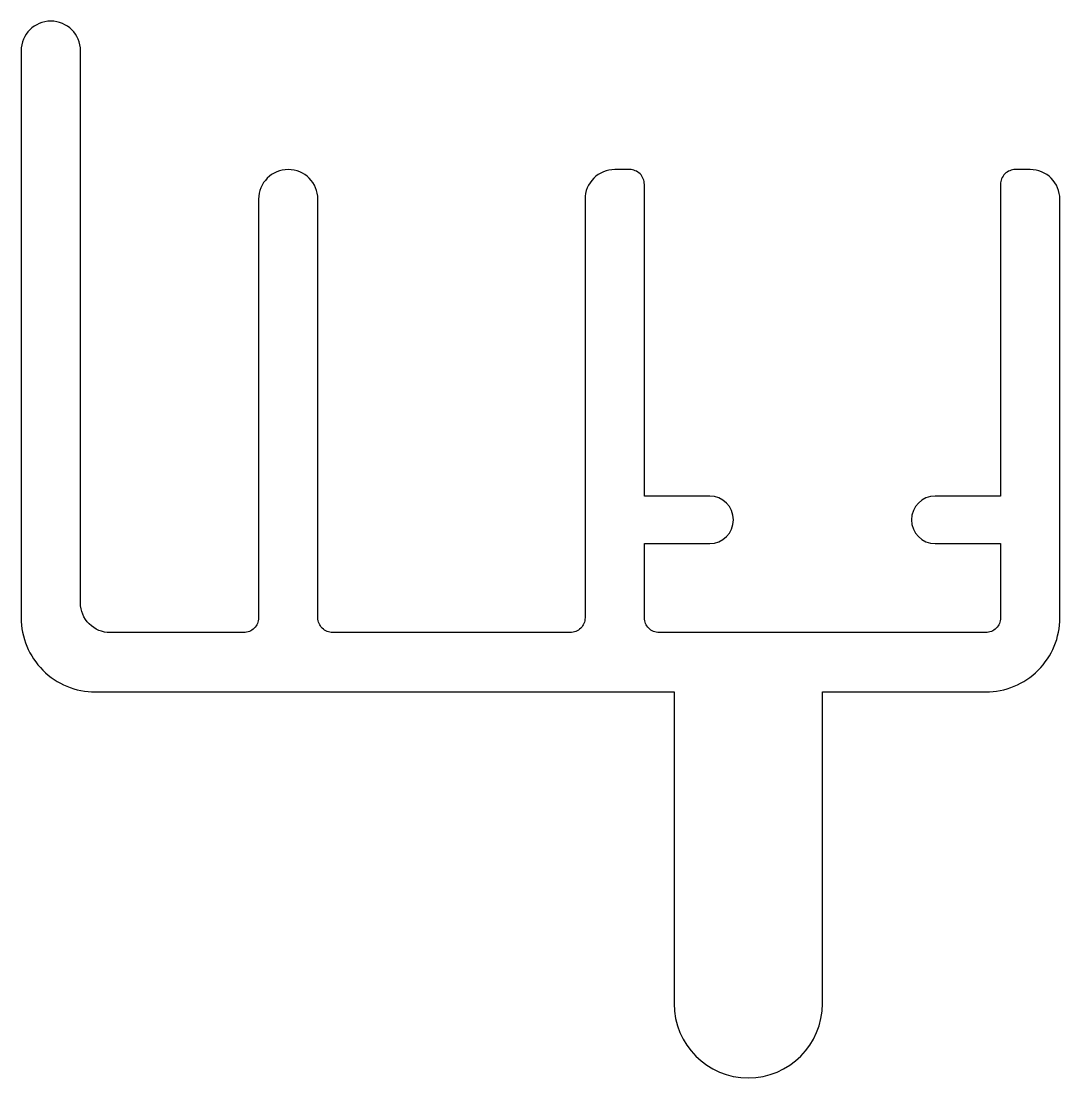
# Model space of a CAD drawing. Extents: x 1424.6 to 1459.6, y -34.6 to 1.
import ezdxf

# ---------------------------------------------------------------- set-up
doc = ezdxf.new("R2010")
doc.units = 0
doc.header["$LTSCALE"] = 15
doc.layers.get('0').update_dxf_attribs({"linetype": 'CONTINUOUS'})

msp = doc.modelspace()

# ---------------------------------------------------------------- linework, layer by layer
at = {"linetype": 'BYBLOCK'}
msp.add_lwpolyline([(1445.604, -14.996), (1445.604, -4.496, 0.414214), (1445.104, -3.996), (1444.604, -3.996, 0.414214), (1443.604, -4.996), (1443.604, -19.096, -0.414214), (1443.104, -19.596), (1435.104, -19.596, -0.414214), (1434.604, -19.096), (1434.604, -4.996, 1), (1432.604, -4.996), (1432.604, -19.096, -0.414214), (1432.104, -19.596), (1427.604, -19.596, -0.414214), (1426.604, -18.596), (1426.604, 0.004, 1), (1424.604, 0.004), (1424.604, -19.096, 0.414214), (1427.104, -21.596), (1446.604, -21.596), (1446.604, -32.096, 1), (1451.604, -32.096), (1451.604, -21.596), (1457.104, -21.596, 0.414214), (1459.604, -19.096), (1459.604, -4.996, 0.414214), (1458.604, -3.996), (1458.104, -3.996, 0.414214), (1457.604, -4.496), (1457.604, -14.996), (1455.404, -14.996, 1), (1455.404, -16.596), (1457.604, -16.596), (1457.604, -19.096, -0.414214), (1457.104, -19.596), (1446.104, -19.596, -0.414214), (1445.604, -19.096), (1445.604, -16.596), (1447.804, -16.596, 1), (1447.804, -14.996)], format="xyb", close=True, dxfattribs=at)

doc.saveas('drawing.dxf')
